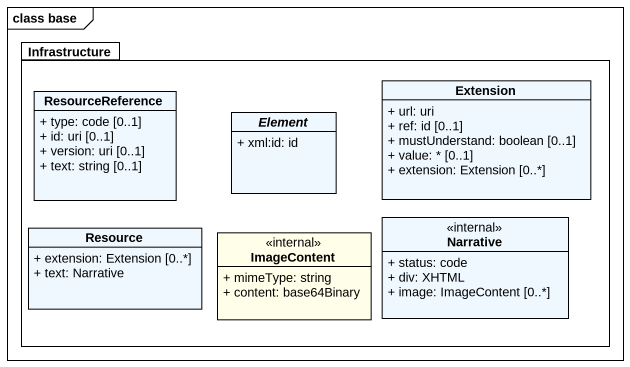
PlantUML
@startuml
mainframe class base
hide circle
hide empty members
skinparam classAttributeIconSize 0
package Infrastructure #FFFFFF {
  class ResourceReference #F0F8FF {
    + type: code [0..1]
    + id: uri [0..1]
    + version: uri [0..1]
    + text: string [0..1]
  }
  abstract class Element #F0F8FF {
    + xml:id: id
  }
  class Extension #F0F8FF {
    + url: uri
    + ref: id [0..1]
    + mustUnderstand: boolean [0..1]
    + value: * [0..1]
    + extension: Extension [0..*]
  }
  class Narrative <<internal>> #F0F8FF {
    + status: code
    + div: XHTML
    + image: ImageContent [0..*]
  }
  class Resource #F0F8FF {
    + extension: Extension [0..*]
    + text: Narrative
  }
  class ImageContent <<internal>> #FFFEE9 {
    + mimeType: string
    + content: base64Binary
  }
}
@enduml
